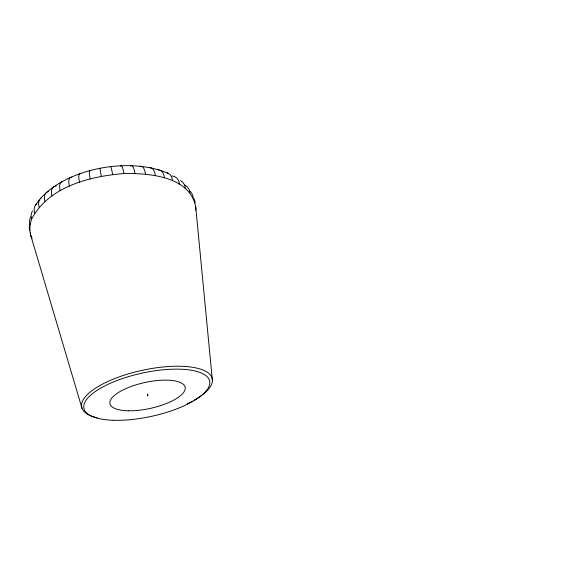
<?xml version="1.0" encoding="UTF-8"?>
<svg xmlns="http://www.w3.org/2000/svg" width="586" height="586" viewBox="0 0 586 586"><rect width="100%" height="100%" fill="white"/><g stroke="black" fill="none" stroke-linecap="round" stroke-linejoin="round"><path stroke-width="0.88" d="M82.003 408.281L30.999 236.195L29.82 230.694L30.018 224.943A14.408 11.449 9.8 0 1 30.926 216.879M195.68 210.125L195.863 208.308A13.222 11.09 -0.5 0 0 195.651 206.726M30.018 224.943L31.629 219.025A14.504 11.171 19.9 0 1 32.501 211.063M31.629 219.025C48.88 186.414 89.834 176.357 123.902 173.537C149.313 173.104 191.395 176.379 195.863 208.308L212.396 380.578M35.453 205.188L39.775 199.372M40.698 198.251C51.194 186.729 65.171 179.038 79.696 173.786M80.238 173.588C96.514 167.977 113.757 165.267 130.971 165.67M131.572 165.684L141.468 166.387L150.763 167.838L159.297 169.999M160.403 170.387L168.167 173.251M30.999 236.195L32.069 238.399M147.709 394.151L147.753 396.011L147.408 394.217M120.518 166.021A14.342 2.593 85.8 0 1 123.91 173.529M110.542 166.592A14.416 0.96 81.5 0 1 112.637 174.489M166.922 172.811A13.815 9.149 -67.7 0 1 172.496 180.759M172.079 175.976A13.698 9.969 -59.9 0 1 179.484 184.297M79.513 182.165A14.562 3.97 68.5 0 1 80.883 173.676M90.207 178.847A14.525 2.359 73 0 1 90.427 170.709M101.327 176.269A14.474 0.703 77.3 0 1 100.345 168.424M158.11 169.889A13.932 8.138 -74.4 0 1 164.417 177.829M180.495 180.686A13.581 10.585 -50.5 0 1 185.301 188.37M184.912 185.095A13.478 11.002 -39.4 0 1 189.864 192.904M189.505 190.787A13.39 11.215 -26.8 0 1 193.153 197.79M193.688 198.368A13.31 11.237 -13.5 0 1 195.153 202.954M130.378 165.948A14.254 4.161 -89.8 0 1 134.919 173.405M139.834 166.614A14.159 5.626 -85.2 0 1 145.467 174.101M149.76 167.779A14.049 6.959 -80.1 0 1 155.356 175.595M30.992 236.195A14.071 11.522 -11.9 0 1 30.479 232.913M29.813 230.701A14.269 11.566 -0.8 0 1 29.483 225.727M34.655 213.048A14.555 10.709 29.3 0 1 36.435 203.979M39.101 207.122A14.584 10.05 37.9 0 1 41.84 197.328M44.902 201.35A14.599 9.186 45.5 0 1 48.528 191.278M51.978 195.863A14.599 8.123 52.3 0 1 56.278 185.982M60.204 190.765A14.599 6.886 58.3 0 1 62.57 181.499M69.441 186.172A14.584 5.486 63.6 0 1 71.895 177.265M194.091 400.238A66.804 23.088 -12.3 0 0 207.503 372.374A66.804 23.088 -12.3 0 0 148.639 369.026L139.864 370.843A66.804 23.088 -12.3 0 0 86.098 395.88A66.804 23.088 -12.3 0 0 97.203 417.759M192.523 401.102A66.804 23.088 -12.3 0 1 190.911 401.959M190.084 402.377A66.804 23.088 -12.3 0 1 187.11 403.835M128.473 410.786A38.486 13.222 -12.4 0 0 185.249 388.328A38.486 13.222 -12.4 0 0 128.927 387.324A38.486 13.222 -12.4 0 0 128.473 410.786M113.559 420.279A64.328 22.122 -12.3 0 0 209.766 383.347A64.328 22.122 -12.3 0 0 117.017 380.519A64.328 22.122 -12.3 0 0 113.559 420.279"/></g></svg>
